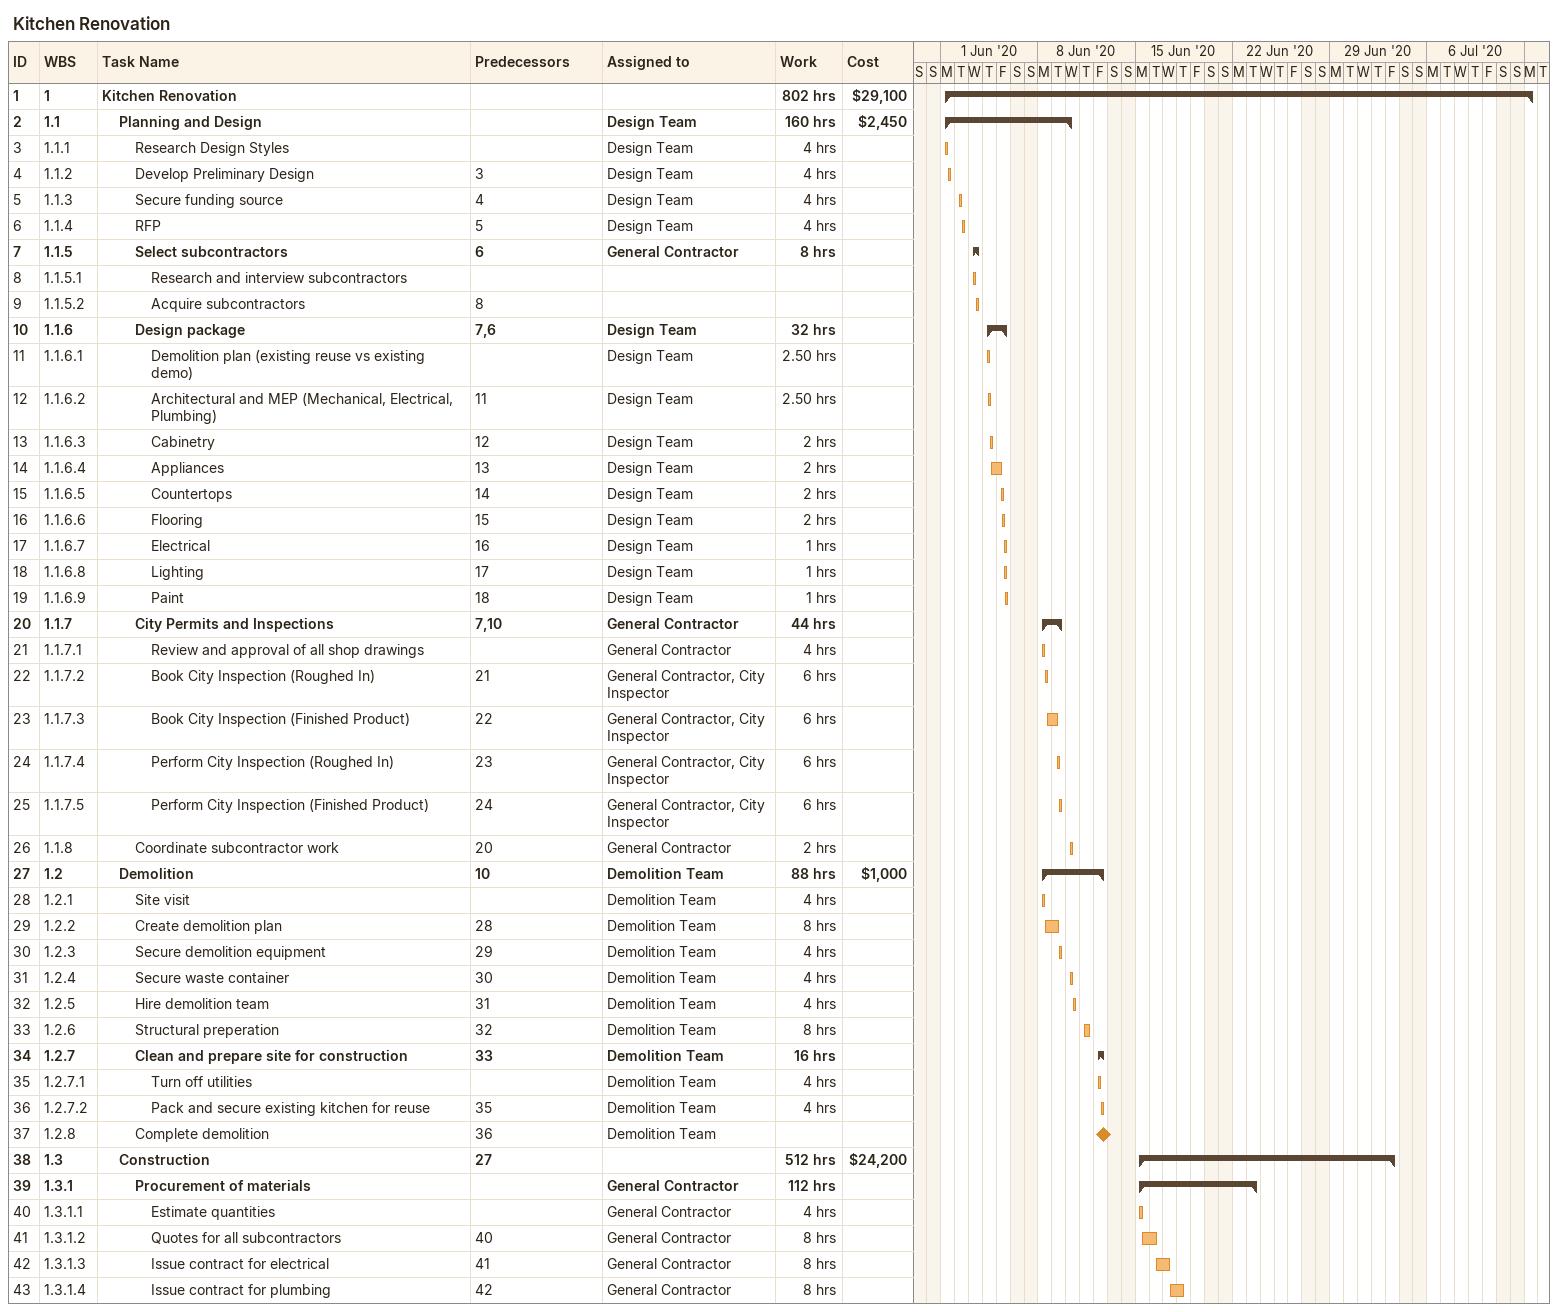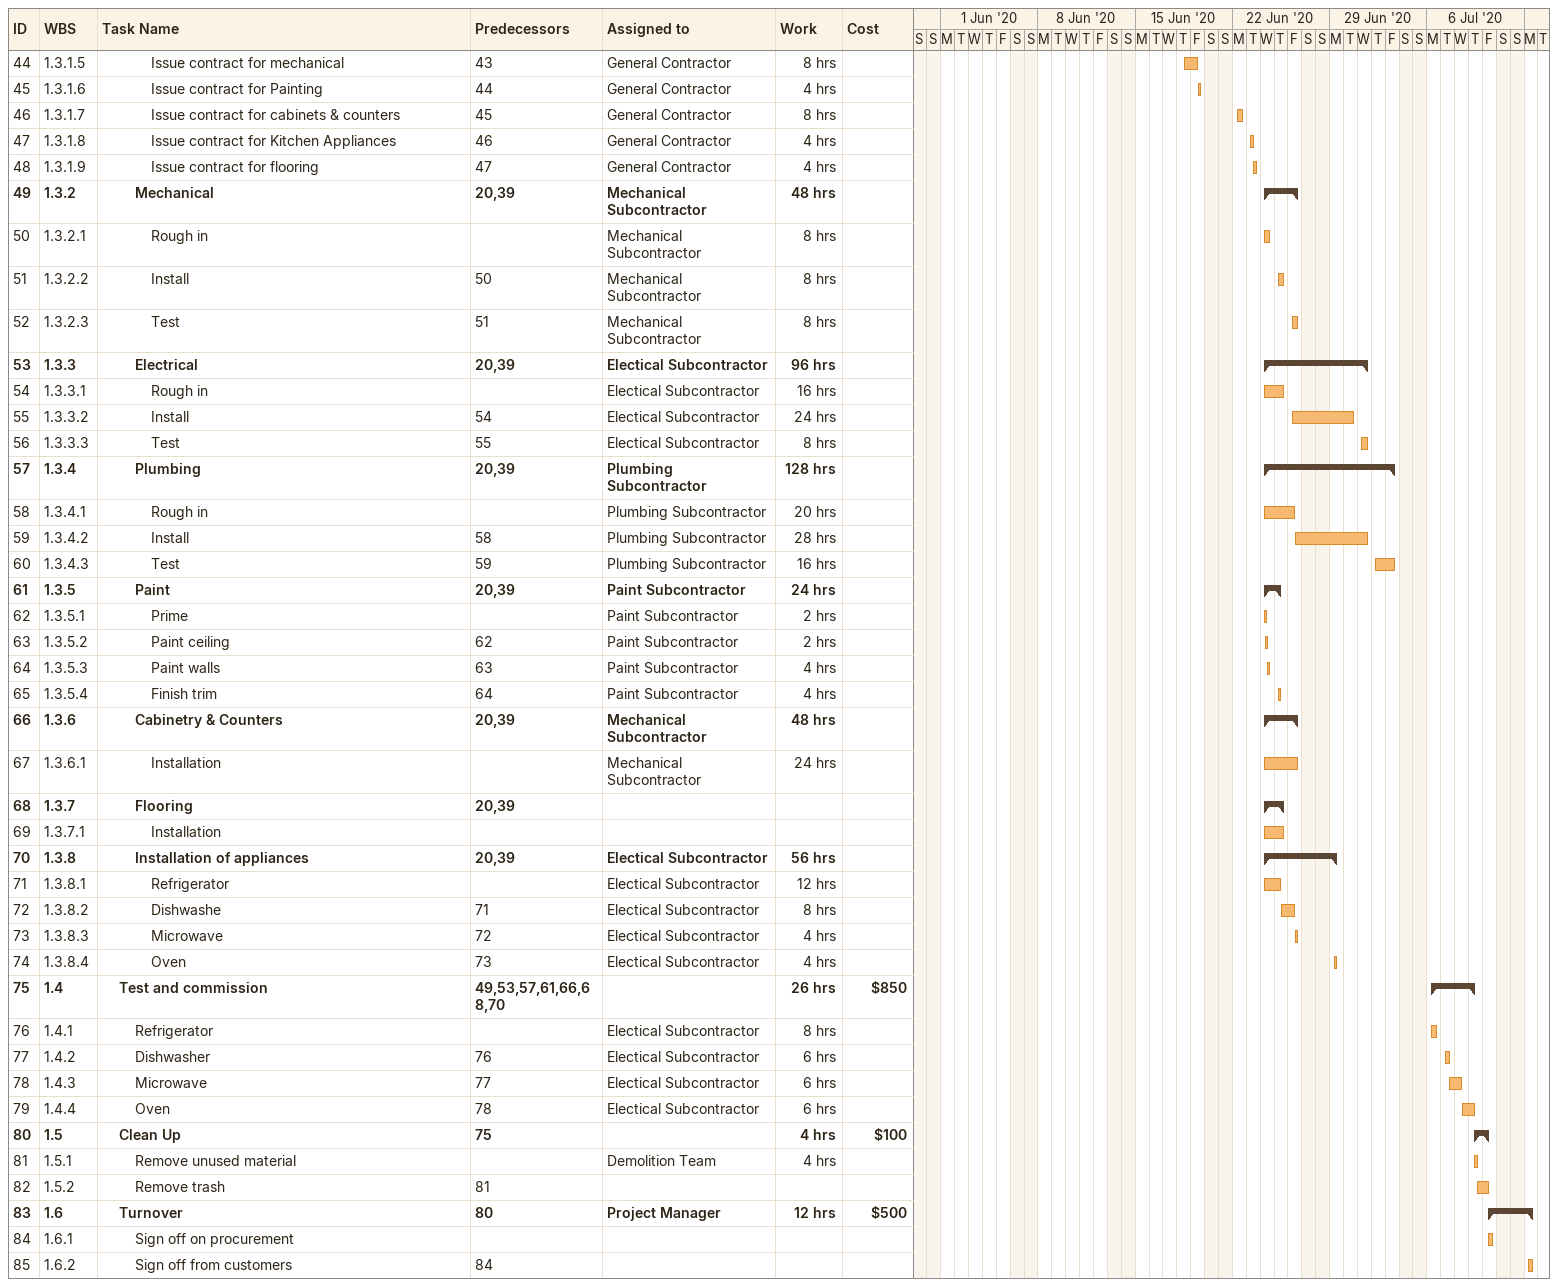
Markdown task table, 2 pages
Kitchen Renovation

| ID | WBS | Task | Start | Finish | Predecessors | Resources | Work (h) | Cost ($) |
|---|---|---|---|---|---|---|---|---|
| 1 | 1 | **Kitchen Renovation** | 2020-06-01 | 2020-07-13 |  |  | 802 | 29100 |
| 2 | 1.1 | **Planning and Design** | 2020-06-01 | 2020-06-10 |  | Design Team | 160 | 2450 |
| 3 | 1.1.1 | Research Design Styles | 2020-06-01 | 2020-06-01 |  | Design Team | 4 |  |
| 4 | 1.1.2 | Develop Preliminary Design | 2020-06-01 | 2020-06-01 | 3 | Design Team | 4 |  |
| 5 | 1.1.3 | Secure funding source | 2020-06-02 | 2020-06-02 | 4 | Design Team | 4 |  |
| 6 | 1.1.4 | RFP | 2020-06-02 | 2020-06-02 | 5 | Design Team | 4 |  |
| 7 | 1.1.5 | **Select subcontractors** | 2020-06-03 | 2020-06-03 | 6 | General Contractor | 8 |  |
| 8 | 1.1.5.1 | Research and interview subcontractors | 2020-06-03 | 2020-06-03 |  |  |  |  |
| 9 | 1.1.5.2 | Acquire subcontractors | 2020-06-03 | 2020-06-03 | 8 |  |  |  |
| 10 | 1.1.6 | **Design package** | 2020-06-04 | 2020-06-05 | 7, 6 | Design Team | 32 |  |
| 11 | 1.1.6.1 | Demolition plan (existing reuse vs existing demo) | 2020-06-04 | 2020-06-04 |  | Design Team | 2.50 |  |
| 12 | 1.1.6.2 | Architectural and MEP (Mechanical, Electrical, Plumbing) | 2020-06-04 | 2020-06-04 | 11 | Design Team | 2.50 |  |
| 13 | 1.1.6.3 | Cabinetry | 2020-06-04 | 2020-06-04 | 12 | Design Team | 2 |  |
| 14 | 1.1.6.4 | Appliances | 2020-06-04 | 2020-06-05 | 13 | Design Team | 2 |  |
| 15 | 1.1.6.5 | Countertops | 2020-06-05 | 2020-06-05 | 14 | Design Team | 2 |  |
| 16 | 1.1.6.6 | Flooring | 2020-06-05 | 2020-06-05 | 15 | Design Team | 2 |  |
| 17 | 1.1.6.7 | Electrical | 2020-06-05 | 2020-06-05 | 16 | Design Team | 1 |  |
| 18 | 1.1.6.8 | Lighting | 2020-06-05 | 2020-06-05 | 17 | Design Team | 1 |  |
| 19 | 1.1.6.9 | Paint | 2020-06-05 | 2020-06-05 | 18 | Design Team | 1 |  |
| 20 | 1.1.7 | **City Permits and Inspections** | 2020-06-08 | 2020-06-09 | 7, 10 | General Contractor | 44 |  |
| 21 | 1.1.7.1 | Review and approval of all shop drawings | 2020-06-08 | 2020-06-08 |  | General Contractor | 4 |  |
| 22 | 1.1.7.2 | Book City Inspection (Roughed In) | 2020-06-08 | 2020-06-08 | 21 | General Contractor, City Inspector | 6 |  |
| 23 | 1.1.7.3 | Book City Inspection (Finished Product) | 2020-06-08 | 2020-06-09 | 22 | General Contractor, City Inspector | 6 |  |
| 24 | 1.1.7.4 | Perform City Inspection (Roughed In) | 2020-06-09 | 2020-06-09 | 23 | General Contractor, City Inspector | 6 |  |
| 25 | 1.1.7.5 | Perform City Inspection (Finished Product) | 2020-06-09 | 2020-06-09 | 24 | General Contractor, City Inspector | 6 |  |
| 26 | 1.1.8 | Coordinate subcontractor work | 2020-06-10 | 2020-06-10 | 20 | General Contractor | 2 |  |
| 27 | 1.2 | **Demolition** | 2020-06-08 | 2020-06-12 | 10 | Demolition Team | 88 | 1000 |
| 28 | 1.2.1 | Site visit | 2020-06-08 | 2020-06-08 |  | Demolition Team | 4 |  |
| 29 | 1.2.2 | Create demolition plan | 2020-06-08 | 2020-06-09 | 28 | Demolition Team | 8 |  |
| 30 | 1.2.3 | Secure demolition equipment | 2020-06-09 | 2020-06-09 | 29 | Demolition Team | 4 |  |
| 31 | 1.2.4 | Secure waste container | 2020-06-10 | 2020-06-10 | 30 | Demolition Team | 4 |  |
| 32 | 1.2.5 | Hire demolition team | 2020-06-10 | 2020-06-10 | 31 | Demolition Team | 4 |  |
| 33 | 1.2.6 | Structural preperation | 2020-06-11 | 2020-06-11 | 32 | Demolition Team | 8 |  |
| 34 | 1.2.7 | **Clean and prepare site for construction** | 2020-06-12 | 2020-06-12 | 33 | Demolition Team | 16 |  |
| 35 | 1.2.7.1 | Turn off utilities | 2020-06-12 | 2020-06-12 |  | Demolition Team | 4 |  |
| 36 | 1.2.7.2 | Pack and secure existing kitchen for reuse | 2020-06-12 | 2020-06-12 | 35 | Demolition Team | 4 |  |
| 37 | 1.2.8 | Complete demolition (milestone) | 2020-06-12 | 2020-06-12 | 36 | Demolition Team |  |  |
| 38 | 1.3 | **Construction** | 2020-06-15 | 2020-07-03 | 27 |  | 512 | 24200 |
| 39 | 1.3.1 | **Procurement of materials** | 2020-06-15 | 2020-06-23 |  | General Contractor | 112 |  |
| 40 | 1.3.1.1 | Estimate quantities | 2020-06-15 | 2020-06-15 |  | General Contractor | 4 |  |
| 41 | 1.3.1.2 | Quotes for all subcontractors | 2020-06-15 | 2020-06-16 | 40 | General Contractor | 8 |  |
| 42 | 1.3.1.3 | Issue contract for electrical | 2020-06-16 | 2020-06-17 | 41 | General Contractor | 8 |  |
| 43 | 1.3.1.4 | Issue contract for plumbing | 2020-06-17 | 2020-06-18 | 42 | General Contractor | 8 |  |
| 44 | 1.3.1.5 | Issue contract for mechanical | 2020-06-18 | 2020-06-19 | 43 | General Contractor | 8 |  |
| 45 | 1.3.1.6 | Issue contract for Painting | 2020-06-19 | 2020-06-19 | 44 | General Contractor | 4 |  |
| 46 | 1.3.1.7 | Issue contract for cabinets & counters | 2020-06-22 | 2020-06-22 | 45 | General Contractor | 8 |  |
| 47 | 1.3.1.8 | Issue contract for Kitchen Appliances | 2020-06-23 | 2020-06-23 | 46 | General Contractor | 4 |  |
| 48 | 1.3.1.9 | Issue contract for flooring | 2020-06-23 | 2020-06-23 | 47 | General Contractor | 4 |  |
| 49 | 1.3.2 | **Mechanical** | 2020-06-24 | 2020-06-26 | 20, 39 | Mechanical Subcontractor | 48 |  |
| 50 | 1.3.2.1 | Rough in | 2020-06-24 | 2020-06-24 |  | Mechanical Subcontractor | 8 |  |
| 51 | 1.3.2.2 | Install | 2020-06-25 | 2020-06-25 | 50 | Mechanical Subcontractor | 8 |  |
| 52 | 1.3.2.3 | Test | 2020-06-26 | 2020-06-26 | 51 | Mechanical Subcontractor | 8 |  |
| 53 | 1.3.3 | **Electrical** | 2020-06-24 | 2020-07-01 | 20, 39 | Electical Subcontractor | 96 |  |
| 54 | 1.3.3.1 | Rough in | 2020-06-24 | 2020-06-25 |  | Electical Subcontractor | 16 |  |
| 55 | 1.3.3.2 | Install | 2020-06-26 | 2020-06-30 | 54 | Electical Subcontractor | 24 |  |
| 56 | 1.3.3.3 | Test | 2020-07-01 | 2020-07-01 | 55 | Electical Subcontractor | 8 |  |
| 57 | 1.3.4 | **Plumbing** | 2020-06-24 | 2020-07-03 | 20, 39 | Plumbing Subcontractor | 128 |  |
| 58 | 1.3.4.1 | Rough in | 2020-06-24 | 2020-06-26 |  | Plumbing Subcontractor | 20 |  |
| 59 | 1.3.4.2 | Install | 2020-06-26 | 2020-07-01 | 58 | Plumbing Subcontractor | 28 |  |
| 60 | 1.3.4.3 | Test | 2020-07-02 | 2020-07-03 | 59 | Plumbing Subcontractor | 16 |  |
| 61 | 1.3.5 | **Paint** | 2020-06-24 | 2020-06-25 | 20, 39 | Paint Subcontractor | 24 |  |
| 62 | 1.3.5.1 | Prime | 2020-06-24 | 2020-06-24 |  | Paint Subcontractor | 2 |  |
| 63 | 1.3.5.2 | Paint ceiling | 2020-06-24 | 2020-06-24 | 62 | Paint Subcontractor | 2 |  |
| 64 | 1.3.5.3 | Paint walls | 2020-06-24 | 2020-06-24 | 63 | Paint Subcontractor | 4 |  |
| 65 | 1.3.5.4 | Finish trim | 2020-06-25 | 2020-06-25 | 64 | Paint Subcontractor | 4 |  |
| 66 | 1.3.6 | **Cabinetry & Counters** | 2020-06-24 | 2020-06-26 | 20, 39 | Mechanical Subcontractor | 48 |  |
| 67 | 1.3.6.1 | Installation | 2020-06-24 | 2020-06-26 |  | Mechanical Subcontractor | 24 |  |
| 68 | 1.3.7 | **Flooring** | 2020-06-24 | 2020-06-25 | 20, 39 |  |  |  |
| 69 | 1.3.7.1 | Installation | 2020-06-24 | 2020-06-25 |  |  |  |  |
| 70 | 1.3.8 | **Installation of appliances** | 2020-06-24 | 2020-06-29 | 20, 39 | Electical Subcontractor | 56 |  |
| 71 | 1.3.8.1 | Refrigerator | 2020-06-24 | 2020-06-25 |  | Electical Subcontractor | 12 |  |
| 72 | 1.3.8.2 | Dishwashe | 2020-06-25 | 2020-06-26 | 71 | Electical Subcontractor | 8 |  |
| 73 | 1.3.8.3 | Microwave | 2020-06-26 | 2020-06-26 | 72 | Electical Subcontractor | 4 |  |
| 74 | 1.3.8.4 | Oven | 2020-06-29 | 2020-06-29 | 73 | Electical Subcontractor | 4 |  |
| 75 | 1.4 | **Test and commission** | 2020-07-06 | 2020-07-09 | 49, 53, 57, 61, 66, 68, 70 |  | 26 | 850 |
| 76 | 1.4.1 | Refrigerator | 2020-07-06 | 2020-07-06 |  | Electical Subcontractor | 8 |  |
| 77 | 1.4.2 | Dishwasher | 2020-07-07 | 2020-07-07 | 76 | Electical Subcontractor | 6 |  |
| 78 | 1.4.3 | Microwave | 2020-07-07 | 2020-07-08 | 77 | Electical Subcontractor | 6 |  |
| 79 | 1.4.4 | Oven | 2020-07-08 | 2020-07-09 | 78 | Electical Subcontractor | 6 |  |
| 80 | 1.5 | **Clean Up** | 2020-07-09 | 2020-07-10 | 75 |  | 4 | 100 |
| 81 | 1.5.1 | Remove unused material | 2020-07-09 | 2020-07-09 |  | Demolition Team | 4 |  |
| 82 | 1.5.2 | Remove trash | 2020-07-09 | 2020-07-10 | 81 |  |  |  |
| 83 | 1.6 | **Turnover** | 2020-07-10 | 2020-07-13 | 80 | Project Manager | 12 | 500 |
| 84 | 1.6.1 | Sign off on procurement | 2020-07-10 | 2020-07-10 |  |  |  |  |
| 85 | 1.6.2 | Sign off from customers | 2020-07-13 | 2020-07-13 | 84 |  |  |  |
